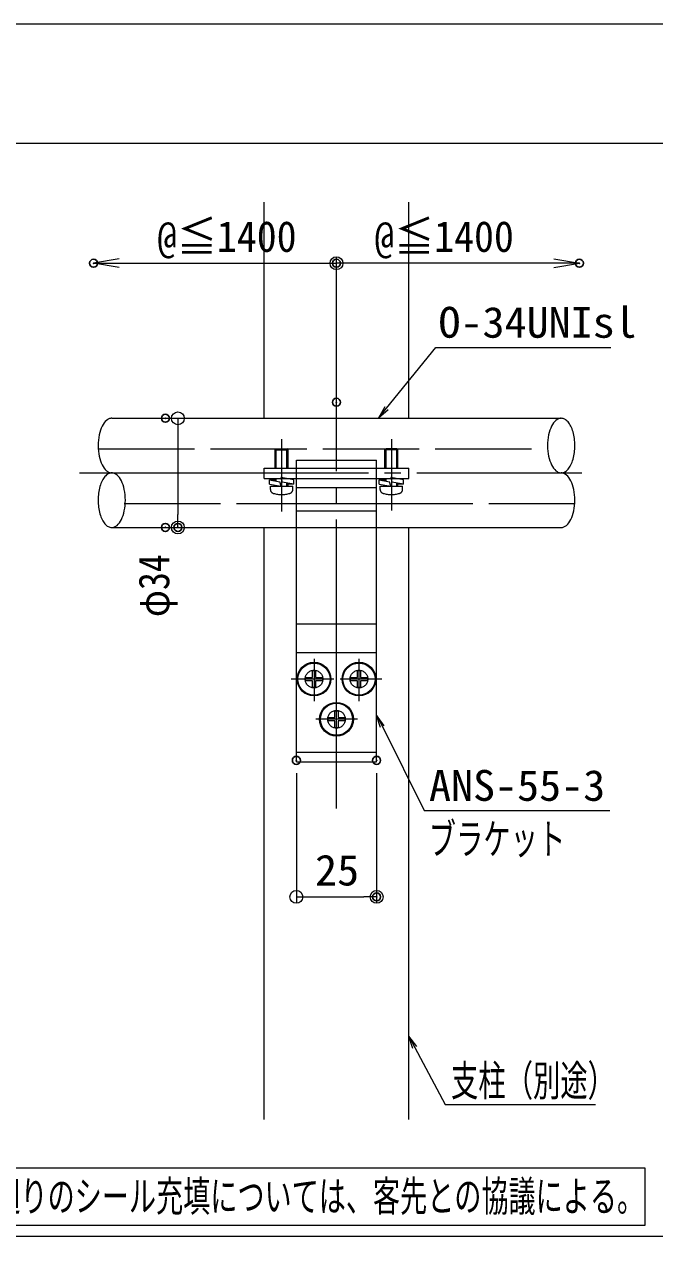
# Model space of a CAD drawing. Units: millimetres, scale not verified. Extents: x -800 to 800, y -554 to 554.
# Drawn here: x 316.6 to 512.9, y 176.5 to 554 of the extents above; entities that cross this region are included whole.
import ezdxf
from ezdxf.enums import TextEntityAlignment as Align

# ---------------------------------------------------------------- set-up
doc = ezdxf.new("R2010")
doc.units = ezdxf.units.MM
doc.header["$LTSCALE"] = 5
doc.header["$PDMODE"] = 32
doc.header["$PDSIZE"] = 2.5
for name, pattern in [('LONG_CHAIN', [21, 18, -1, 1, -1]), ('LONG_DASHED1', [7, 6, -1]), ('LONG_DASHED2', [13, 12, -1]), ('LONG_DOUBLE_CHAIN', [21.8, 18, -1, 0.6, -0.6, 0.6, -1])]:
    doc.linetypes.add(name, pattern=pattern)
for name, color, linetype, lineweight in [('0-0_4手摺（外線）', 3, 'Continuous', 9), ('0-1_6寸法', 1, 'Continuous', 9), ('0-2_0', 7, 'Continuous', 9), ('0-4_3ブラケット芯', 4, 'LONG_CHAIN', 9), ('0-5_4手摺芯', 5, 'LONG_CHAIN', 9), ('0-6_07文字', 3, 'Continuous', 9), ('0-8_1躯体（鉄骨）', 134, 'Continuous', 9), ('0-9_3ブラケット', 4, 'Continuous', 9), ('0-B_zumenwaku', 6, 'Continuous', 9), ('0-E_5ビス類', 6, 'LONG_DASHED1', 9), ('1-3_5アンカー芯', 4, 'LONG_CHAIN', 9), ('1-4_3ブラケット隠線', 134, 'LONG_DASHED2', 9), ('1-5_4手摺想像線', 2, 'LONG_DOUBLE_CHAIN', 9), ('1-6_5ビス・ボルト正面', 6, 'Continuous', 9), ('1-7_4手摺（隠線）', 3, 'LONG_DASHED1', 9), ('1-B_7ユーザー', 4, 'Continuous', 9), ('1-F_6文字', 2, 'Continuous', 9)]:
    doc.layers.add(name, color=color, linetype=linetype, lineweight=lineweight)
doc.layers.add('0-3_Defpoints', color=7, linetype='Continuous')
doc.styles.add('ＭＳ ゴシック', font='')
doc.styles.get('ＭＳ ゴシック').set_extended_font_data('MS Gothic')

# ---------------------------------------------------------------- blocks, each defined once
blk = doc.blocks.new('_Origin')
at = {"layer": '0-2_0', "color": 1}
blk.add_line((0, 0), (-5, 0), dxfattribs=at)
blk.add_circle((0, 0), 2.5, dxfattribs=at)
blk = doc.blocks.new('_Open')
at = {"layer": '0-2_0', "color": 1}
blk.add_line((-5, 0.833), (0, 0), dxfattribs=at)
blk.add_lwpolyline([(-5, -0.833), (0, 0), (-5, 0)], dxfattribs=at)
blk = doc.blocks.new('KM4頭ｻﾗ')
at = {"layer": '0-2_0'}
blk.add_lwpolyline([(2, 10.5), (2, 2), (10.5, 2), (10.5, -2), (2, -2), (2, -10.5), (-2, -10.5), (-2, -2), (-10.5, -2), (-10.5, 2), (-2, 2), (-2, 10.5)], close=True, dxfattribs=at)
blk.add_circle((0, 0), 20, dxfattribs=at)
blk = doc.blocks.new('MLeader27')
at = {"layer": '1-F_6文字'}
blk.add_line((427.502, 335.012), (426.31, 338.889), dxfattribs=at)
at = {"layer": '1-F_6文字', "color": 1}
blk.add_line((442.597, 309.183), (498.957, 309.183), dxfattribs=at)
at = {"layer": '1-F_6文字'}
blk.add_lwpolyline([(428.695, 335.609), (426.31, 338.889), (428.099, 335.311)], dxfattribs=at)
at = {"layer": '1-F_6文字', "color": 1}
blk.add_lwpolyline([(428.099, 335.311), (441.157, 309.183), (442.597, 309.183)], dxfattribs=at)
at = {"layer": '1-F_6文字', "style": 'ＭＳ ゴシック'}
for s, width, p in [('ANS-55-3', 1.05, (442.623, 309.333)), ('ブラケット', 0.65, (442.513, 292.666))]:
    blk.add_text(s, height=9.604, dxfattribs=dict(at, width=width)).set_placement(p, align=Align.BOTTOM_LEFT)
blk = doc.blocks.new('MLeader28')
at = {"layer": '1-F_6文字', "color": 1}
blk.add_line((446.213, 453.377), (499.24, 453.377), dxfattribs=at)
at = {"layer": '1-F_6文字'}
blk.add_line((429.907, 434.008), (426.868, 431.323), dxfattribs=at)
at = {"layer": '1-F_6文字', "color": 1}
blk.add_lwpolyline([(429.389, 434.428), (444.773, 453.377), (446.213, 453.377)], dxfattribs=at)
at = {"layer": '1-F_6文字'}
blk.add_lwpolyline([(428.871, 434.849), (426.868, 431.323), (429.389, 434.428)], dxfattribs=at)
at = {"layer": '1-F_6文字', "style": 'ＭＳ ゴシック', "width": 1.05}
blk.add_text('O-34UNIsl', height=9.604, dxfattribs=at).set_placement((445.573, 453.527), align=Align.BOTTOM_LEFT)
blk = doc.blocks.new('MLeader40')
at = {"layer": '1-F_6文字'}
blk.add_line((437.61, 235.067), (436.31, 238.908), dxfattribs=at)
at = {"layer": '1-F_6文字', "color": 1}
blk.add_line((449.111, 217.687), (494.458, 217.687), dxfattribs=at)
at = {"layer": '1-F_6文字'}
blk.add_lwpolyline([(438.786, 235.696), (436.31, 238.908), (438.198, 235.381)], dxfattribs=at)
at = {"layer": '1-F_6文字', "color": 1}
blk.add_lwpolyline([(438.198, 235.381), (447.671, 217.687), (449.111, 217.687)], dxfattribs=at)
at = {"layer": '1-F_6文字', "style": 'ＭＳ ゴシック', "width": 0.65}
blk.add_text('支柱（別途）', height=9.604, dxfattribs=at).set_placement((449.471, 217.436), align=Align.BOTTOM_LEFT)

msp = doc.modelspace()

# ---------------------------------------------------------------- linework, layer by layer
at = {"layer": '0-0_4手摺（外線）'}
for p, q in [((343.81, 431.323), (483.81, 431.323)), ((343.81, 397.323), (483.81, 397.323))]:
    msp.add_line(p, q, dxfattribs=at)
at = {"layer": '0-1_6寸法'}
for p, q in [((346.144, 479.608), (413.81, 479.608)), ((413.81, 440.323), (413.81, 481.608)), ((413.81, 440.323), (413.81, 481.608)), ((481.476, 479.608), (413.81, 479.608)), ((364.523, 431.323), (366.417, 431.323)), ((364.417, 427.323), (364.417, 401.323)), ((364.523, 397.323), (366.417, 397.323)), ((401.31, 320.823), (401.31, 280.323)), ((426.31, 320.823), (426.31, 280.323)), ((405.31, 282.323), (422.31, 282.323))]:
    msp.add_line(p, q, dxfattribs=at)
msp.add_circle((413.81, 479.608), 2, dxfattribs=at)
at = {"layer": '0-3_Defpoints'}
for p in [(338.144, 479.608), (413.81, 479.608), (489.476, 479.608), (413.81, 436.323), (360.523, 431.323), (360.523, 397.323), (364.417, 397.323), (401.31, 324.823), (426.31, 324.823), (426.31, 282.323)]:
    msp.add_point(p, dxfattribs=at)
at = {"layer": '0-4_3ブラケット芯'}
msp.add_line((413.81, 309.856), (413.81, 440.323), dxfattribs=at)
at = {"layer": '0-5_4手摺芯'}
msp.add_line((333.81, 414.323), (490.259, 414.323), dxfattribs=at)
at = {"layer": '0-8_1躯体（鉄骨）'}
for p, q in [((391.31, 431.323), (391.31, 498.661)), ((436.31, 431.323), (436.31, 498.661)), ((391.31, 213.029), (391.31, 397.323)), ((436.31, 213.029), (436.31, 397.323))]:
    msp.add_line(p, q, dxfattribs=at)
at = {"layer": '0-9_3ブラケット'}
for p, q in [((401.31, 324.323), (401.31, 397.323)), ((426.31, 324.323), (426.31, 397.323)), ((426.31, 358.323), (401.31, 358.323)), ((401.31, 327.323), (426.31, 327.323)), ((401.31, 324.323), (426.31, 324.323))]:
    msp.add_line(p, q, dxfattribs=at)
for centre in [(406.81, 350.123), (420.81, 350.123), (413.81, 337.623)]:
    msp.add_circle(centre, 5.25, dxfattribs=at)
at = {"layer": '0-B_zumenwaku'}
for p, q in [((-799.188, 516.962), (515.999, 516.962)), ((-799.188, 176.643), (515.999, 176.643))]:
    msp.add_line(p, q, dxfattribs=at)
msp.add_lwpolyline([(-799.987, -553.98), (799.997, -553.98), (799.997, 554.009), (-799.987, 554.009)], close=True, dxfattribs=at)
at = {"layer": '0-E_5ビス類'}
for p, q in [((394.71, 421.473), (395.06, 421.823)), ((394.71, 415.773), (394.71, 421.473)), ((395.06, 415.773), (395.06, 421.823)), ((395.06, 421.823), (398.36, 421.823)), ((398.36, 415.773), (398.36, 421.823)), ((398.71, 415.773), (398.71, 421.473)), ((428.91, 421.473), (429.26, 421.823)), ((432.91, 421.473), (428.91, 421.473)), ((428.91, 415.773), (428.91, 421.473)), ((432.56, 421.823), (429.26, 421.823)), ((429.26, 415.773), (429.26, 421.823)), ((432.91, 421.473), (432.56, 421.823)), ((432.56, 415.773), (432.56, 421.823)), ((432.91, 415.773), (432.91, 421.473)), ((392.91, 412.123), (394.71, 412.123)), ((392.91, 412.123), (396.146, 411.542)), ((392.91, 410.823), (392.91, 412.123)), ((394.71, 411.8), (394.71, 412.573)), ((395.06, 411.737), (395.06, 412.573)), ((396.528, 410.173), (396.146, 411.542)), ((400.51, 412.123), (396.51, 412.842)), ((396.51, 412.842), (396.892, 411.473)), ((398.36, 412.509), (398.36, 412.573)), ((398.71, 412.446), (398.71, 412.573)), ((400.51, 410.823), (400.51, 412.123)), ((427.11, 410.823), (427.11, 412.123)), ((427.11, 412.123), (430.346, 411.542)), ((427.11, 412.123), (428.91, 412.123)), ((428.91, 411.8), (428.91, 412.573)), ((429.26, 411.737), (429.26, 412.573)), ((430.728, 410.173), (430.346, 411.542)), ((430.71, 412.842), (431.092, 411.473)), ((434.71, 412.123), (430.71, 412.842)), ((432.56, 412.509), (432.56, 412.573)), ((432.91, 412.446), (432.91, 412.573)), ((434.71, 410.823), (434.71, 412.123)), ((392.91, 410.823), (396.528, 410.173)), ((393.21, 410.173), (400.21, 410.173)), ((393.21, 410.173), (400.21, 410.173)), ((393.21, 409.194), (393.21, 410.173)), ((394.71, 410.173), (394.71, 410.5)), ((395.06, 410.173), (395.06, 410.437)), ((400.51, 410.823), (396.892, 411.473)), ((398.36, 410.173), (398.36, 411.209)), ((398.71, 410.173), (398.71, 411.146)), ((400.51, 410.823), (398.71, 410.823)), ((400.21, 409.194), (400.21, 410.173)), ((427.11, 410.823), (430.728, 410.173)), ((427.41, 409.194), (427.41, 410.173)), ((427.41, 410.173), (434.41, 410.173)), ((427.41, 410.173), (434.41, 410.173)), ((428.91, 410.173), (428.91, 410.5)), ((429.26, 410.173), (429.26, 410.437)), ((434.71, 410.823), (431.092, 411.473)), ((432.56, 410.173), (432.56, 411.209)), ((432.91, 410.173), (432.91, 411.146)), ((434.71, 410.823), (432.91, 410.823)), ((434.41, 409.194), (434.41, 410.173))]:
    msp.add_line(p, q, dxfattribs=at)
msp.add_lwpolyline([(394.71, 421.473), (398.71, 421.473), (398.36, 421.823)], dxfattribs=at)
for centre, radius, start, end in [((394.51, 409.194), 1.3, 180, 253.39845), ((396.71, 416.573), 9, 253.39845, 286.60155), ((398.91, 409.194), 1.3, 286.60155, 0), ((428.71, 409.194), 1.3, 180, 253.39845), ((430.91, 416.573), 9, 253.39845, 286.60155), ((433.11, 409.194), 1.3, 286.60155, 0)]:
    msp.add_arc(centre, radius, start, end, dxfattribs=at)
at = {"layer": '1-3_5アンカー芯'}
for p, q in [((396.71, 424.816), (396.71, 402.33)), ((430.91, 424.816), (430.91, 402.618)), ((406.81, 356.409), (406.81, 343.257)), ((420.81, 356.409), (420.81, 343.257)), ((412.956, 350.123), (399.68, 350.123)), ((427.903, 350.123), (415.001, 350.123)), ((420.331, 337.623), (407.343, 337.623))]:
    msp.add_line(p, q, dxfattribs=at)
at = {"layer": '1-4_3ブラケット隠線'}
for p, q in [((391.31, 415.773), (436.31, 415.773)), ((391.31, 412.573), (391.31, 415.773)), ((401.31, 418.323), (426.31, 418.323)), ((401.31, 397.323), (401.31, 418.323)), ((426.31, 397.323), (426.31, 418.323)), ((436.31, 412.573), (436.31, 415.773)), ((391.31, 412.573), (436.31, 412.573)), ((401.31, 409.823), (426.31, 409.823)), ((401.31, 404.823), (426.31, 404.823)), ((401.31, 402.523), (426.31, 402.523)), ((401.31, 367.323), (426.31, 367.323))]:
    msp.add_line(p, q, dxfattribs=at)
for centre in [(406.81, 350.123), (420.81, 350.123), (413.81, 337.623)]:
    msp.add_circle(centre, 2.75, dxfattribs=at)
at = {"layer": '1-5_4手摺想像線'}
for centre, major_axis, start_param, end_param in [((343.81, 422.823), (0, -8.5), 3.1415927, 6.2831853), ((483.81, 422.823), (0, -8.5), 3.1415927, 6.2831853), ((483.81, 422.823), (0, -8.5), 0, 3.1415927), ((343.81, 405.823), (0, 8.5), 0, 3.1415927), ((343.81, 405.823), (0, 8.5), 3.1415927, 6.2831853), ((483.81, 405.823), (0, 8.5), 3.1415927, 6.2831853)]:
    msp.add_ellipse(centre, major_axis=major_axis, ratio=0.5, start_param=start_param, end_param=end_param, dxfattribs=at)
at = {"layer": '1-7_4手摺（隠線）'}
for p, q in [((339.59, 421.823), (479.59, 421.823)), ((347.715, 404.823), (401.31, 404.823)), ((426.31, 404.823), (488.031, 404.823))]:
    msp.add_line(p, q, dxfattribs=at)
at = {"layer": '1-B_7ユーザー'}
msp.add_lwpolyline([(259.386, 197.978), (509.876, 197.978), (509.876, 179.971), (259.386, 179.971)], close=True, dxfattribs=at)

# ---------------------------------------------------------------- block references
at = {"layer": '0-1_6寸法'}
for name, p, xscale, yscale, rotation in [('_Open', (338.144, 479.608), 1.6, 1.6, 180), ('_Origin', (364.417, 431.323), 0.8, 0.8, 90), ('_Origin', (364.417, 397.323), 0.8, 0.8, 270), ('_Origin', (401.31, 282.323), 0.8, 0.8, 180)]:
    msp.add_blockref(name, p, dxfattribs=dict(at, xscale=xscale, yscale=yscale, rotation=rotation))
for name, p, xscale, yscale in [('_Open', (489.476, 479.608), 1.6, 1.6), ('_Origin', (426.31, 282.323), 0.8, 0.8)]:
    msp.add_blockref(name, p, dxfattribs=dict(at, xscale=xscale, yscale=yscale))
at = {"layer": '1-6_5ビス・ボルト正面', "xscale": 0.25, "yscale": 0.25}
for p in [(406.81, 350.123), (420.81, 350.123), (413.81, 337.623)]:
    msp.add_blockref('KM4頭ｻﾗ', p, dxfattribs=at)
at = {"layer": '1-F_6文字'}
for name in ['MLeader28', 'MLeader27', 'MLeader40']:
    msp.add_blockref(name, (0, 0), dxfattribs=at)

# ---------------------------------------------------------------- texts
at = {"layer": '0-1_6寸法', "color": 2, "style": 'ＭＳ ゴシック'}
for s, width, p in [('@≦1400', 0.95, (357.944, 480.258)), ('@≦1400', 0.95, (425.61, 480.258)), ('25', 1.05, (407.144, 282.973))]:
    msp.add_text(s, height=9.604, dxfattribs=dict(at, width=width)).set_placement(p, align=Align.BOTTOM_LEFT)
at = {"layer": '0-1_6寸法', "color": 2, "style": 'ＭＳ ゴシック', "width": 0.85}
msp.add_text('φ34', height=9.604, rotation=90, dxfattribs=at).set_placement((364.615, 369.421), align=Align.BOTTOM_LEFT)
at = {"layer": '0-6_07文字', "style": 'ＭＳ ゴシック', "width": 0.65}
msp.add_text('※M5小ネジ廻りのシール充填については、客先との協議による。', height=9.525, dxfattribs=at).set_placement((264.74, 181.508), align=Align.BOTTOM_LEFT)

doc.saveas('drawing.dxf')
